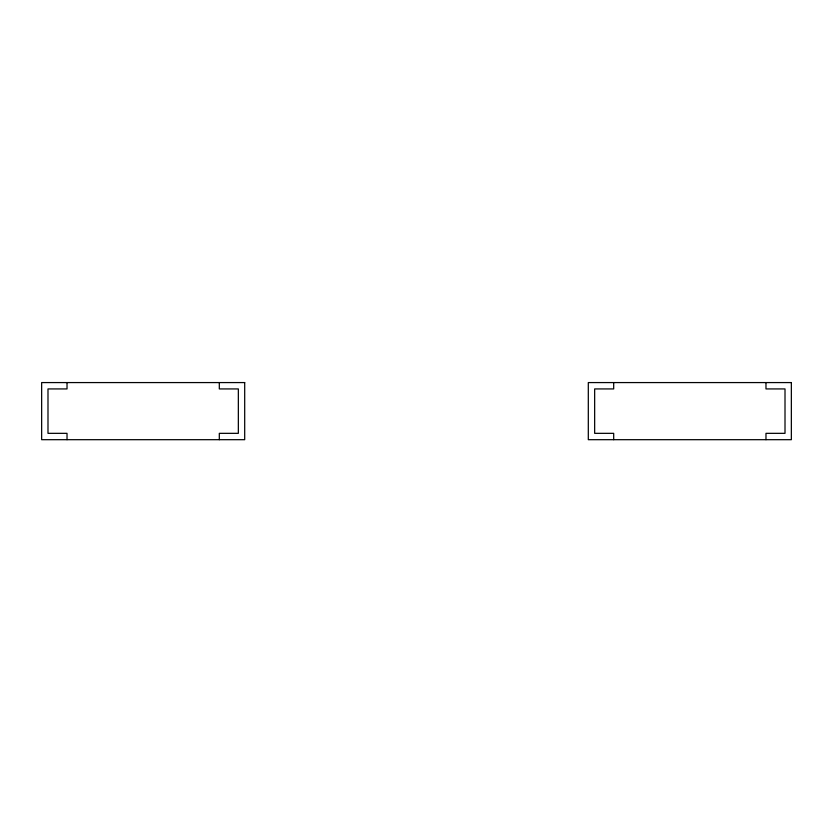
<?xml version="1.0" encoding="UTF-8"?>
<svg xmlns="http://www.w3.org/2000/svg" width="833" height="833" viewBox="0 0 833 833"><rect width="100%" height="100%" fill="white"/><g stroke="black" fill="none" stroke-linecap="round" stroke-linejoin="round"><path stroke-width="1.25" d="M765.975 382.576L765.975 388.928L785.009 388.928L785.009 433.337L765.975 433.337L765.975 439.689M613.692 382.576L613.692 388.928L594.658 388.928L594.658 433.337L613.692 433.337L613.692 439.689M219.308 382.576L219.308 388.928L238.342 388.928L238.342 433.337L219.308 433.337L219.308 439.689M67.025 382.576L67.025 388.928L47.991 388.928L47.991 433.337L67.025 433.337L67.025 439.689M244.694 382.576L41.65 382.576L41.65 439.689L244.694 439.689L244.694 382.576M791.35 382.576L588.306 382.576L588.306 439.689L791.35 439.689L791.35 382.576"/></g></svg>
